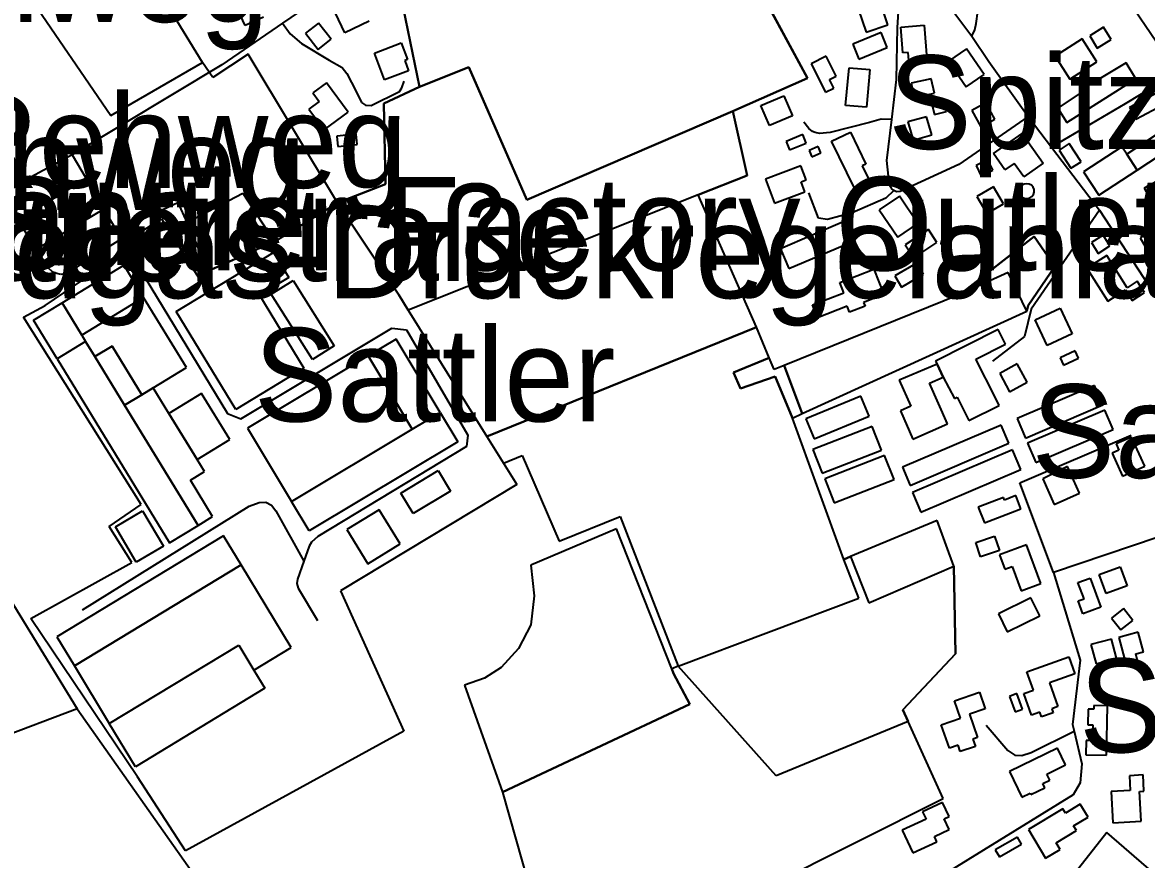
# Model space of a CAD drawing. Extents: x -3657 to 4700, y -7332 to 8131.
# Drawn here: x 2284 to 2805, y 1557 to 1945 of the extents above; entities that cross this region are included whole.
import ezdxf

# ---------------------------------------------------------------- set-up
doc = ezdxf.new("R2010")
doc.units = 0
for name, color, linetype in [('OSM_BUILDING_DETACHED', 9, 'CONTINUOUS'), ('OSM_BUILDING_GARAGE', 9, 'CONTINUOUS'), ('OSM_BUILDING_GREENHOUSE', 9, 'CONTINUOUS'), ('OSM_BUILDING_SHED', 9, 'CONTINUOUS'), ('OSM_BUILDING_YES', 9, 'CONTINUOUS'), ('OSM_HIGHWAY_RESIDENTIAL', 8, 'CONTINUOUS'), ('OSM_HIGHWAY_SERVICE', 8, 'CONTINUOUS'), ('OSM_HIGHWAY_TRACK', 8, 'CONTINUOUS'), ('OSM_HIGHWAY_UNCLASSIFIED', 8, 'CONTINUOUS'), ('OSM_LABELS', 8, 'CONTINUOUS'), ('OSM_LANDUSE_FARMLAND', 3, 'CONTINUOUS'), ('OSM_LANDUSE_GRASS', 3, 'CONTINUOUS'), ('OSM_LANDUSE_INDUSTRIAL', 3, 'CONTINUOUS'), ('OSM_LANDUSE_MEADOW', 3, 'CONTINUOUS'), ('OSM_LANDUSE_RESIDENTIAL', 3, 'CONTINUOUS'), ('OSM_LEISURE_GOLF_COURSE', 3, 'CONTINUOUS'), ('OSM_LEISURE_SWIMMING_POOL', 3, 'CONTINUOUS')]:
    doc.layers.add(name, color=color, linetype=linetype)

msp = doc.modelspace()

# ---------------------------------------------------------------- linework, layer by layer
at = {"layer": 'OSM_BUILDING_DETACHED'}
for p, q in [((2386.847664, 1943.803405), (2381.561294, 1955.389917)), ((2395.42569, 1947.717467), (2386.847664, 1943.803405)), ((2626.289109, 1906.686539), (2636.968031, 1911.156575)), ((2636.968031, 1911.156575), (2640.896782, 1901.782842)), ((2630.21786, 1897.312806), (2626.289109, 1906.686539)), ((2640.896782, 1901.782842), (2630.21786, 1897.312806))]:
    msp.add_line(p, q, dxfattribs=at)
at = {"layer": 'OSM_BUILDING_GARAGE'}
for p, q in [((2645.690161, 1893.131877), (2637.908504, 1889.99618)), ((2637.908504, 1889.99618), (2639.523994, 1886.015402)), ((2639.523994, 1886.015402), (2647.298067, 1889.151099)), ((2647.298067, 1889.151099), (2645.690161, 1893.131877))]:
    msp.add_line(p, q, dxfattribs=at)
at = {"layer": 'OSM_BUILDING_GREENHOUSE'}
for p, q in [((2781.133472, 1776.677431), (2745.130034, 1761.288053)), ((2784.993963, 1767.637283), (2781.133472, 1776.677431)), ((2672.652922, 1771.740376), (2647.100871, 1761.243575)), ((2676.490659, 1762.400002), (2672.652922, 1771.740376)), ((2748.99811, 1752.247905), (2784.993963, 1767.637283)), ((2785.866176, 1765.179875), (2750.022012, 1749.857214)), ((2789.673576, 1756.2954), (2785.866176, 1765.179875)), ((2647.100871, 1761.243575), (2650.938609, 1751.903201)), ((2650.938609, 1751.903201), (2676.490659, 1762.400002)), ((2737.7276, 1758.319148), (2691.955376, 1738.748841)), ((2741.337804, 1749.890573), (2737.7276, 1758.319148)), ((2745.130034, 1761.288053), (2748.99811, 1752.247905)), ((2677.8862, 1757.685337), (2650.415281, 1746.932788)), ((2682.186589, 1746.710398), (2677.8862, 1757.685337)), ((2753.821827, 1740.97274), (2789.673576, 1756.2954)), ((2695.565579, 1730.309146), (2741.337804, 1749.890573)), ((2750.022012, 1749.857214), (2753.821827, 1740.97274)), ((2650.415281, 1746.932788), (2654.71567, 1735.957848)), ((2654.71567, 1735.957848), (2682.186589, 1746.710398)), ((2683.665559, 1744.24187), (2655.929184, 1733.389246)), ((2688.064547, 1733.011183), (2683.665559, 1744.24187)), ((2743.006385, 1746.810473), (2696.559144, 1726.93994)), ((2746.904798, 1737.692489), (2743.006385, 1746.810473)), ((2691.955376, 1738.748841), (2695.565579, 1730.309146)), ((2700.457557, 1717.833075), (2746.904798, 1737.692489)), ((2655.929184, 1733.389246), (2660.328172, 1722.158558)), ((2660.328172, 1722.158558), (2688.064547, 1733.011183)), ((2696.559144, 1726.93994), (2700.457557, 1717.833075))]:
    msp.add_line(p, q, dxfattribs=at)
at = {"layer": 'OSM_BUILDING_SHED'}
for p, q in [((2652.811971, 1887.527653), (2648.587426, 1885.715176)), ((2648.587426, 1885.715176), (2649.846446, 1882.790749)), ((2649.846446, 1882.790749), (2654.070991, 1884.614346)), ((2654.070991, 1884.614346), (2652.811971, 1887.527653))]:
    msp.add_line(p, q, dxfattribs=at)
at = {"layer": 'OSM_BUILDING_YES'}
for p, q in [((2669.64189, 1956.668658), (2675.042027, 1940.712186)), ((2685.220374, 1944.14811), (2679.812653, 1960.115701)), ((2799.624389, 1951.220107), (2814.861572, 1928.914405)), ((2433.23423, 1940.445318), (2428.827658, 1949.574422)), ((2444.497155, 1945.804914), (2433.23423, 1940.445318)), ((2420.970156, 1944.893116), (2414.917755, 1940.156212)), ((2426.855698, 1937.387458), (2420.970156, 1944.893116)), ((2675.042027, 1940.712186), (2685.220374, 1944.14811)), ((2691.166592, 1942.958324), (2702.004787, 1943.870122)), ((2692.167741, 1931.027108), (2691.166592, 1942.958324)), ((2702.004787, 1943.870122), (2703.309314, 1928.247235)), ((2785.244251, 1942.924965), (2778.858134, 1938.966426)), ((2788.755856, 1937.254024), (2785.244251, 1942.924965)), ((2414.917755, 1940.156212), (2420.803297, 1932.639435)), ((2420.803297, 1932.639435), (2426.855698, 1937.387458)), ((2446.863507, 1930.99375), (2459.248932, 1935.686176)), ((2459.248932, 1935.686176), (2462.176534, 1927.947009)), ((2682.0349, 1940.467557), (2668.845522, 1935.14132)), ((2684.841151, 1933.517875), (2682.0349, 1940.467557)), ((2775.369282, 1937.520892), (2762.877674, 1929.492618)), ((2782.180128, 1926.924015), (2775.369282, 1937.520892)), ((2778.858134, 1938.966426), (2782.377324, 1933.306604)), ((2782.377324, 1933.306604), (2788.755856, 1937.254024)), ((2451.573457, 1918.584396), (2446.863507, 1930.99375)), ((2668.845522, 1935.14132), (2671.651773, 1928.191638)), ((2671.651773, 1928.191638), (2684.841151, 1933.517875)), ((2694.587184, 1931.238379), (2692.167741, 1931.027108)), ((2694.898147, 1927.535587), (2694.587184, 1931.238379)), ((2721.709218, 1932.9619), (2713.343557, 1927.26872)), ((2729.854929, 1920.986206), (2721.709218, 1932.9619)), ((2462.176534, 1927.947009), (2460.932682, 1927.468871)), ((2460.932682, 1927.468871), (2462.707446, 1922.798684)), ((2656.498019, 1929.503738), (2649.520314, 1925.978859)), ((2649.520314, 1925.978859), (2656.202225, 1912.757782)), ((2661.170047, 1920.274559), (2656.498019, 1929.503738)), ((2703.309314, 1928.247235), (2694.898147, 1927.535587)), ((2713.343557, 1927.26872), (2721.489268, 1915.304146)), ((2762.877674, 1929.492618), (2769.696105, 1918.895742)), ((2769.696105, 1918.895742), (2782.180128, 1926.924015)), ((2795.710807, 1926.445877), (2774.861123, 1913.836373)), ((2800.291822, 1919.018056), (2795.710807, 1926.445877)), ((2462.707446, 1922.798684), (2451.573457, 1918.584396)), ((2658.090756, 1918.71783), (2661.170047, 1920.274559)), ((2665.584204, 1906.686539), (2667.222447, 1924.177501)), ((2667.222447, 1924.177501), (2676.885051, 1923.276822)), ((2676.885051, 1923.276822), (2675.246807, 1905.78586)), ((2721.489268, 1915.304146), (2729.854929, 1920.986206)), ((2424.595528, 1917.116623), (2418.345932, 1912.468675)), ((2434.675277, 1903.573081), (2424.595528, 1917.116623)), ((2656.202225, 1912.757782), (2660.108222, 1914.725932)), ((2660.108222, 1914.725932), (2658.090756, 1918.71783)), ((2705.334366, 1919.084773), (2695.937218, 1917.061025)), ((2695.937218, 1917.061025), (2697.38585, 1910.38933)), ((2706.775413, 1912.424197), (2705.334366, 1919.084773)), ((2768.247473, 1898.791699), (2800.291822, 1919.018056)), ((2418.345932, 1912.468675), (2421.311456, 1908.476777)), ((2697.38585, 1910.38933), (2706.775413, 1912.424197)), ((2775.369282, 1912.924574), (2764.083603, 1905.396678)), ((2774.861123, 1913.836373), (2775.369282, 1912.924574)), ((2810.189544, 1912.557631), (2797.333882, 1905.708023)), ((2421.311456, 1908.476777), (2416.480154, 1904.8963)), ((2416.480154, 1904.8963), (2423.586795, 1895.333537)), ((2675.246807, 1905.78586), (2665.584204, 1906.686539)), ((2711.12131, 1909.199544), (2705.463301, 1907.820727)), ((2705.463301, 1907.820727), (2706.775413, 1902.405534)), ((2712.441006, 1903.784351), (2711.12131, 1909.199544)), ((2730.658882, 1907.931922), (2724.098323, 1904.373684)), ((2724.098323, 1904.373684), (2728.269777, 1896.701234)), ((2734.822751, 1900.259472), (2730.658882, 1907.931922)), ((2764.083603, 1905.396678), (2768.247473, 1898.791699)), ((2797.333882, 1905.708023), (2800.223562, 1900.29283)), ((2800.223562, 1900.29283), (2813.079224, 1907.142438)), ((2423.586795, 1895.333537), (2434.675277, 1903.573081)), ((2703.142456, 1901.449258), (2694.511339, 1899.025208)), ((2694.511339, 1899.025208), (2696.877691, 1890.618872)), ((2705.508808, 1893.054041), (2703.142456, 1901.449258)), ((2706.775413, 1902.405534), (2712.441006, 1903.784351)), ((2728.269777, 1896.701234), (2734.822751, 1900.259472)), ((2659.076736, 1890.018419), (2667.806451, 1894.266065)), ((2667.806451, 1894.266065), (2675.026858, 1879.443782)), ((2734.20841, 1884.280761), (2747.526724, 1893.654493)), ((2747.526724, 1893.654493), (2757.29551, 1879.799605)), ((2817.455458, 1898.057812), (2796.074861, 1884.025013)), ((2669.694982, 1868.224214), (2659.076736, 1890.018419)), ((2696.877691, 1890.618872), (2705.508808, 1893.054041)), ((2769.385142, 1888.928709), (2764.713114, 1885.893087)), ((2774.83837, 1880.533492), (2769.385142, 1888.928709)), ((2800.853072, 1876.675028), (2822.28676, 1890.696708)), ((2739.532702, 1876.730625), (2734.20841, 1884.280761)), ((2764.713114, 1885.893087), (2770.166341, 1877.49787)), ((2793.814692, 1887.494294), (2775.968454, 1875.896664)), ((2796.074861, 1884.025013), (2793.814692, 1887.494294)), ((2800.853072, 1876.675028), (2796.074861, 1884.025013)), ((2796.074861, 1884.025013), (2800.853072, 1876.675028)), ((2835.058993, 1885.192559), (2804.121975, 1868.224214)), ((2644.855871, 1878.576461), (2628.443096, 1872.382904)), ((2647.313236, 1872.060439), (2644.855871, 1878.576461)), ((2675.026858, 1879.443782), (2673.252094, 1878.576461)), ((2673.252094, 1878.576461), (2676.649933, 1871.615659)), ((2731.569017, 1881.356334), (2726.11579, 1878.709895)), ((2726.11579, 1878.709895), (2728.451804, 1873.895155)), ((2733.905032, 1876.541594), (2731.569017, 1881.356334)), ((2743.833091, 1879.755128), (2739.532702, 1876.730625)), ((2748.28517, 1873.450375), (2743.833091, 1879.755128)), ((2757.29551, 1879.799605), (2748.28517, 1873.450375)), ((2770.166341, 1877.49787), (2774.83837, 1880.533492)), ((2728.451804, 1873.895155), (2733.905032, 1876.541594)), ((2775.968454, 1875.896664), (2783.006834, 1865.066278)), ((2783.006834, 1865.066278), (2800.853072, 1876.675028)), ((2628.443096, 1872.382904), (2632.629719, 1861.28565)), ((2644.954469, 1871.170879), (2647.313236, 1872.060439)), ((2646.683726, 1866.578529), (2644.954469, 1871.170879)), ((2676.649933, 1871.615659), (2669.694982, 1868.224214)), ((2734.27667, 1868.880264), (2726.532935, 1864.454706)), ((2738.834931, 1860.918707), (2734.27667, 1868.880264)), ((2804.121975, 1868.224214), (2808.809172, 1859.695563)), ((2632.629719, 1861.28565), (2646.683726, 1866.578529)), ((2690.575004, 1864.488064), (2681.215778, 1858.127714)), ((2699.115107, 1851.923037), (2690.575004, 1864.488064)), ((2726.532935, 1864.454706), (2731.098781, 1856.493149)), ((2681.215778, 1858.127714), (2689.755882, 1845.562688)), ((2731.098781, 1856.493149), (2738.834931, 1860.918707)), ((2336.502009, 1846.785832), (2348.121404, 1854.091338)), ((2348.121404, 1854.091338), (2366.399956, 1825.047224)), ((2664.158325, 1852.445654), (2635.329787, 1840.169734)), ((2668.102245, 1843.183116), (2664.158325, 1852.445654)), ((2689.755882, 1845.562688), (2699.115107, 1851.923037)), ((2354.772977, 1817.741717), (2336.502009, 1846.785832)), ((2703.984331, 1849.065328), (2693.229565, 1842.015569)), ((2707.966174, 1843.005204), (2703.984331, 1849.065328)), ((2810.530845, 1849.954887), (2802.241028, 1845.195744)), ((2639.273707, 1830.918316), (2668.102245, 1843.183116)), ((2693.229565, 1842.015569), (2697.211407, 1835.955446)), ((2697.211407, 1835.955446), (2707.966174, 1843.005204)), ((2785.031886, 1846.463366), (2779.624165, 1842.971846)), ((2779.624165, 1842.971846), (2782.839976, 1838.001433)), ((2782.839976, 1838.001433), (2788.247697, 1841.504073)), ((2788.247697, 1841.504073), (2785.031886, 1846.463366)), ((2802.241028, 1845.195744), (2809.013952, 1833.420202)), ((2354.909497, 1810.992185), (2400.090133, 1838.390615)), ((2400.090133, 1838.390615), (2407.120929, 1826.804103)), ((2635.329787, 1840.169734), (2639.273707, 1830.918316)), ((2786.738389, 1837.000678), (2777.447424, 1831.118467)), ((2796.203797, 1822.0672), (2786.738389, 1837.000678)), ((2301.92445, 1814.984083), (2330.65439, 1832.508403)), ((2330.65439, 1832.508403), (2339.770912, 1817.574925)), ((2777.447424, 1831.118467), (2787.185873, 1815.762447)), ((2407.120929, 1826.804103), (2393.559912, 1818.586798)), ((2662.899304, 1824.524607), (2678.629477, 1830.695926)), ((2678.629477, 1830.695926), (2683.248414, 1818.942622)), ((2366.399956, 1825.047224), (2354.772977, 1817.741717)), ((2399.020724, 1819.120534), (2409.138396, 1825.458645)), ((2409.138396, 1825.458645), (2428.198147, 1795.069071)), ((2664.780251, 1819.732106), (2662.899304, 1824.524607)), ((2787.185873, 1815.762447), (2795.490858, 1821.021967)), ((2795.490858, 1821.021967), (2798.577734, 1816.14051)), ((2800.936501, 1825.069463), (2796.203797, 1822.0672)), ((2804.296417, 1819.765465), (2800.936501, 1825.069463)), ((2339.770912, 1817.574925), (2311.048557, 1800.039485)), ((2339.770912, 1817.574925), (2311.048557, 1800.039485)), ((2359.664954, 1784.994811), (2339.770912, 1817.574925)), ((2393.559912, 1818.586798), (2414.128971, 1784.683465)), ((2418.080476, 1788.730961), (2399.020724, 1819.120534)), ((2650.271176, 1814.038926), (2664.780251, 1819.732106)), ((2683.248414, 1818.942622), (2673.881604, 1815.26207)), ((2798.577734, 1816.14051), (2804.296417, 1819.765465)), ((2288.704734, 1806.911331), (2301.92445, 1814.984083)), ((2311.048557, 1800.039485), (2301.92445, 1814.984083)), ((2301.92445, 1814.984083), (2311.048557, 1800.039485)), ((2382.509352, 1765.50234), (2354.909497, 1810.992185)), ((2652.592021, 1808.134475), (2650.271176, 1814.038926)), ((2666.236467, 1813.494071), (2652.592021, 1808.134475)), ((2667.343799, 1810.680839), (2666.236467, 1813.494071)), ((2674.57179, 1813.51631), (2667.343799, 1810.680839)), ((2673.881604, 1815.26207), (2674.57179, 1813.51631)), ((2753.526033, 1807.089243), (2765.206104, 1812.504436)), ((2765.206104, 1812.504436), (2770.712423, 1800.639937)), ((2299.633943, 1789.020067), (2288.704734, 1806.911331)), ((2759.039936, 1795.224744), (2753.526033, 1807.089243)), ((2311.048557, 1800.039485), (2312.853659, 1797.092819)), ((2311.048557, 1800.039485), (2312.853659, 1797.092819)), ((2736.362397, 1802.652565), (2707.31391, 1787.963716)), ((2739.782989, 1795.891914), (2736.362397, 1802.652565)), ((2770.712423, 1800.639937), (2759.039936, 1795.224744)), ((2312.853659, 1797.092819), (2299.633943, 1789.020067)), ((2312.853659, 1797.092819), (2299.633943, 1789.020067)), ((2317.146464, 1790.05418), (2312.853659, 1797.092819)), ((2312.853659, 1797.092819), (2317.146464, 1790.05418)), ((2325.132902, 1794.935637), (2317.146464, 1790.05418)), ((2317.146464, 1790.05418), (2325.132902, 1794.935637)), ((2338.929037, 1772.340828), (2325.132902, 1794.935637)), ((2325.132902, 1794.935637), (2338.929037, 1772.340828)), ((2428.198147, 1795.069071), (2418.080476, 1788.730961)), ((2456.95084, 1798.204768), (2443.943489, 1790.410004)), ((2477.390964, 1764.112404), (2456.95084, 1798.204768)), ((2725.979269, 1788.908872), (2739.782989, 1795.891914)), ((2317.146464, 1790.05418), (2330.942599, 1767.459371)), ((2330.942599, 1767.459371), (2317.146464, 1790.05418)), ((2443.943489, 1790.410004), (2388.000502, 1756.884734)), ((2443.943489, 1790.410004), (2464.383612, 1756.317639)), ((2464.383612, 1756.317639), (2443.943489, 1790.410004)), ((2299.633943, 1789.020067), (2351.815037, 1703.566766)), ((2344.222991, 1775.565481), (2359.664954, 1784.994811)), ((2414.128971, 1784.683465), (2382.509352, 1765.50234)), ((2708.004096, 1786.55154), (2690.461237, 1779.168197)), ((2707.31391, 1787.963716), (2708.004096, 1786.55154)), ((2710.90136, 1780.458058), (2708.004096, 1786.55154)), ((2708.004096, 1786.55154), (2710.90136, 1780.458058)), ((2735.103376, 1770.873055), (2725.979269, 1788.908872)), ((2745.236217, 1786.718332), (2737.067752, 1782.281655)), ((2749.855154, 1778.21192), (2745.236217, 1786.718332)), ((2690.461237, 1779.168197), (2695.808282, 1766.992352)), ((2704.553166, 1777.678185), (2710.90136, 1780.458058)), ((2710.90136, 1780.458058), (2716.066378, 1770.672904)), ((2737.067752, 1782.281655), (2741.686689, 1773.775243)), ((2338.929037, 1772.340828), (2344.222991, 1775.565481)), ((2344.222991, 1775.565481), (2338.929037, 1772.340828)), ((2351.466152, 1763.700983), (2344.222991, 1775.565481)), ((2712.835398, 1758.808406), (2704.553166, 1777.678185)), ((2741.686689, 1773.775243), (2749.855154, 1778.21192)), ((2330.942599, 1767.459371), (2338.929037, 1772.340828)), ((2338.929037, 1772.340828), (2330.942599, 1767.459371)), ((2366.680581, 1772.996878), (2351.466152, 1763.700983)), ((2379.78653, 1751.536258), (2366.680581, 1772.996878)), ((2716.066378, 1770.672904), (2717.264723, 1771.273357)), ((2717.264723, 1771.273357), (2722.793796, 1760.342896)), ((2736.832634, 1767.448252), (2735.103376, 1770.873055)), ((2365.034753, 1711.628398), (2330.942599, 1767.459371)), ((2330.942599, 1767.459371), (2365.034753, 1711.628398)), ((2351.466152, 1763.700983), (2364.564516, 1742.251481)), ((2364.564516, 1742.251481), (2351.466152, 1763.700983)), ((2464.383612, 1756.317639), (2477.390964, 1764.112404)), ((2464.383612, 1756.317639), (2477.390964, 1764.112404)), ((2477.390964, 1764.112404), (2485.567013, 1750.468786)), ((2695.808282, 1766.992352), (2691.007318, 1764.890768)), ((2691.007318, 1764.890768), (2696.771509, 1751.758647)), ((2722.793796, 1760.342896), (2736.832634, 1767.448252)), ((2696.771509, 1751.758647), (2712.835398, 1758.808406)), ((2388.000502, 1756.884734), (2408.440625, 1722.792369)), ((2408.440625, 1722.792369), (2464.383612, 1756.317639)), ((2408.440625, 1722.792369), (2464.383612, 1756.317639)), ((2364.564516, 1742.251481), (2379.78653, 1751.536258)), ((2485.567013, 1750.468786), (2416.616675, 1709.159871)), ((2798.319862, 1752.748282), (2791.107039, 1749.51251)), ((2791.107039, 1749.51251), (2792.411566, 1746.599203)), ((2804.379847, 1739.20474), (2798.319862, 1752.748282)), ((2792.411566, 1746.599203), (2789.294353, 1745.209266)), ((2789.294353, 1745.209266), (2794.04981, 1734.590151)), ((2367.969939, 1736.680615), (2364.564516, 1742.251481)), ((2459.195841, 1726.639714), (2476.541504, 1737.136515)), ((2476.541504, 1737.136515), (2482.260188, 1727.673826)), ((2768.596358, 1739.049067), (2757.098314, 1733.355887)), ((2774.087508, 1726.750908), (2768.596358, 1739.049067)), ((2794.04981, 1734.590151), (2804.379847, 1739.20474)), ((2361.477641, 1732.722076), (2367.969939, 1736.680615)), ((2371.822846, 1715.775969), (2361.477641, 1732.722076)), ((2757.098314, 1733.355887), (2762.331593, 1721.391313)), ((2482.260188, 1727.673826), (2464.914525, 1717.188145)), ((2762.331593, 1721.391313), (2774.087508, 1726.750908)), ((2416.616675, 1709.159871), (2408.440625, 1722.792369)), ((2464.914525, 1717.188145), (2459.195841, 1726.639714)), ((2738.774256, 1724.704922), (2727.154861, 1720.201527)), ((2739.236908, 1723.504017), (2738.774256, 1724.704922)), ((2744.515693, 1725.550003), (2739.236908, 1723.504017)), ((2746.866876, 1719.456521), (2744.515693, 1725.550003)), ((2326.695301, 1711.061304), (2339.338598, 1718.466886)), ((2339.338598, 1718.466886), (2348.94811, 1702.076754)), ((2449.131261, 1718.933905), (2434.13678, 1709.738085)), ((2458.839371, 1703.144226), (2449.131261, 1718.933905)), ((2727.154861, 1720.201527), (2729.976281, 1712.91826)), ((2729.976281, 1712.91826), (2742.050743, 1717.599566)), ((2742.050743, 1717.599566), (2746.866876, 1719.456521)), ((2336.304813, 1694.671172), (2326.695301, 1711.061304)), ((2351.815037, 1703.566766), (2365.034753, 1711.628398)), ((2365.034753, 1711.628398), (2371.822846, 1715.775969)), ((2376.851344, 1706.802539), (2299.489838, 1659.922758)), ((2385.012224, 1693.336833), (2376.851344, 1706.802539)), ((2434.13678, 1709.738085), (2443.844891, 1693.937286)), ((2725.9641, 1703.722439), (2734.708984, 1706.702463)), ((2734.708984, 1706.702463), (2736.976738, 1700.053007)), ((2348.94811, 1702.076754), (2336.304813, 1694.671172)), ((2443.844891, 1693.937286), (2458.839371, 1703.144226)), ((2728.22427, 1697.072983), (2725.9641, 1703.722439)), ((2749.544191, 1702.699446), (2736.976738, 1698.018139)), ((2756.24127, 1684.741465), (2749.544191, 1702.699446)), ((2736.976738, 1700.053007), (2728.22427, 1697.072983)), ((2736.976738, 1698.018139), (2739.449273, 1691.368683)), ((2307.643134, 1646.468171), (2385.012224, 1693.336833)), ((2385.012224, 1693.336833), (2307.643134, 1646.468171)), ((2408.243429, 1655.007942), (2385.012224, 1693.336833)), ((2739.449273, 1691.368683), (2742.892618, 1692.647424)), ((2742.892618, 1692.647424), (2747.101994, 1681.3389)), ((2783.241953, 1688.944633), (2793.025908, 1692.480632)), ((2793.025908, 1692.480632), (2796.249304, 1683.607277)), ((2773.404906, 1685.230723), (2778.994654, 1687.298948)), ((2776.211157, 1677.669468), (2773.404906, 1685.230723)), ((2778.994654, 1687.298948), (2784.030737, 1673.755406)), ((2786.457764, 1680.060159), (2783.241953, 1688.944633)), ((2747.101994, 1681.3389), (2756.24127, 1684.741465)), ((2796.249304, 1683.607277), (2786.457764, 1680.060159)), ((2751.576826, 1678.047531), (2736.453411, 1670.719785)), ((2755.634513, 1669.685672), (2751.576826, 1678.047531)), ((2773.42766, 1676.635355), (2776.211157, 1677.669468)), ((2775.657491, 1670.653068), (2773.42766, 1676.635355)), ((2736.453411, 1670.719785), (2740.511097, 1662.346807)), ((2740.511097, 1662.346807), (2755.634513, 1669.685672)), ((2784.030737, 1673.755406), (2775.657491, 1670.653068)), ((2794.565554, 1673.065998), (2788.960637, 1668.607081)), ((2798.881112, 1667.639685), (2794.565554, 1673.065998)), ((2788.960637, 1668.607081), (2793.276195, 1663.180769)), ((2793.276195, 1663.180769), (2798.881112, 1667.639685)), ((2299.489838, 1659.922758), (2307.643134, 1646.468171)), ((2788.899961, 1658.955362), (2779.389046, 1656.36452)), ((2791.326989, 1650.048648), (2788.899961, 1658.955362)), ((2801.330893, 1662.146656), (2792.312968, 1659.667009)), ((2792.312968, 1659.667009), (2795.688054, 1647.413328)), ((2803.826181, 1653.08427), (2801.330893, 1662.146656)), ((2323.843543, 1619.748031), (2383.912477, 1656.14213)), ((2323.843543, 1619.748031), (2383.912477, 1656.14213)), ((2383.912477, 1656.14213), (2390.950857, 1644.53338)), ((2383.912477, 1656.14213), (2390.950857, 1644.53338)), ((2390.950857, 1644.53338), (2408.243429, 1655.007942)), ((2779.389046, 1656.36452), (2781.816074, 1647.457806)), ((2749.69588, 1643.677179), (2769.157608, 1650.637981)), ((2769.157608, 1650.637981), (2771.933521, 1642.865456)), ((2781.816074, 1647.457806), (2791.326989, 1650.048648)), ((2795.688054, 1647.413328), (2801.057852, 1648.892221)), ((2800.178055, 1652.083515), (2803.826181, 1653.08427)), ((2801.057852, 1648.892221), (2800.178055, 1652.083515)), ((2307.643134, 1646.468171), (2323.843543, 1619.748031)), ((2390.950857, 1644.53338), (2396.0552, 1636.104804)), ((2752.691742, 1635.293081), (2749.69588, 1643.677179)), ((2771.933521, 1642.865456), (2760.124514, 1638.651168)), ((2760.124514, 1638.651168), (2764.068434, 1627.620631)), ((2396.0552, 1636.104804), (2335.986266, 1599.710705)), ((2716.127054, 1630.233712), (2727.769202, 1634.247849)), ((2727.769202, 1634.247849), (2730.40101, 1626.619877)), ((2748.247248, 1633.702994), (2752.691742, 1635.293081)), ((2751.827114, 1623.69545), (2748.247248, 1633.702994)), ((2718.880214, 1622.249916), (2716.127054, 1630.233712)), ((2764.068434, 1627.620631), (2761.231846, 1626.608758)), ((2780.754249, 1628.143247), (2780.716327, 1626.386368)), ((2787.094859, 1628.032053), (2780.754249, 1628.143247)), ((2786.662545, 1605.0703), (2787.094859, 1628.032053)), ((2730.40101, 1626.619877), (2723.051667, 1624.084633)), ((2723.051667, 1624.084633), (2726.783222, 1613.276486)), ((2755.733111, 1625.085387), (2751.827114, 1623.69545)), ((2756.537064, 1622.850369), (2755.733111, 1625.085387)), ((2761.891694, 1624.762922), (2756.537064, 1622.850369)), ((2761.231846, 1626.608758), (2761.891694, 1624.762922)), ((2778.076935, 1626.430846), (2777.940414, 1619.180936)), ((2780.716327, 1626.386368), (2778.076935, 1626.430846)), ((2335.986266, 1599.710705), (2323.843543, 1619.748031)), ((2709.976056, 1619.180936), (2718.880214, 1622.249916)), ((2713.745533, 1608.239356), (2709.976056, 1619.180936)), ((2777.940414, 1619.180936), (2780.321935, 1619.136458)), ((2780.321935, 1619.136458), (2780.185415, 1611.853191)), ((2726.783222, 1613.276486), (2724.606482, 1612.52036)), ((2724.606482, 1612.52036), (2725.774489, 1609.140035)), ((2777.189553, 1611.908788), (2777.060617, 1605.248212)), ((2780.185415, 1611.853191), (2777.189553, 1611.908788)), ((2717.795636, 1609.640412), (2713.745533, 1608.239356)), ((2718.796784, 1606.738224), (2717.795636, 1609.640412)), ((2725.774489, 1609.140035), (2718.796784, 1606.738224)), ((2763.825732, 1608.328312), (2741.557753, 1597.442328)), ((2767.6483, 1600.500189), (2763.825732, 1608.328312)), ((2777.060617, 1605.248212), (2786.662545, 1605.0703)), ((2741.557753, 1597.442328), (2747.337113, 1585.611188)), ((2758.941338, 1596.252543), (2767.6483, 1600.500189)), ((2757.037639, 1591.838104), (2760.306542, 1593.439311)), ((2757.993281, 1589.881073), (2757.037639, 1591.838104)), ((2760.306542, 1593.439311), (2758.941338, 1596.252543)), ((2803.583478, 1595.87448), (2797.311129, 1595.540895)), ((2797.311129, 1595.540895), (2797.682767, 1588.591212)), ((2803.985455, 1588.290986), (2803.583478, 1595.87448)), ((2747.337113, 1585.611188), (2751.17485, 1587.490382)), ((2751.17485, 1587.490382), (2751.546489, 1586.734257)), ((2751.546489, 1586.734257), (2757.993281, 1589.881073)), ((2797.682767, 1588.591212), (2788.877207, 1588.124193)), ((2788.877207, 1588.124193), (2789.643238, 1573.679972)), ((2802.00591, 1588.179791), (2803.985455, 1588.290986)), ((2802.734018, 1574.369381), (2802.00591, 1588.179791)), ((2710.582813, 1583.15378), (2701.276679, 1578.817178)), ((2713.65452, 1576.548802), (2710.582813, 1583.15378)), ((2774.459146, 1582.297579), (2767.610378, 1578.205606)), ((2778.099688, 1576.226336), (2774.459146, 1582.297579)), ((2701.276679, 1578.817178), (2702.877, 1575.370135)), ((2711.32609, 1575.470211), (2713.65452, 1576.548802)), ((2713.624182, 1570.533156), (2711.32609, 1575.470211)), ((2766.449955, 1580.140398), (2750.386066, 1570.522037)), ((2767.610378, 1578.205606), (2766.449955, 1580.140398)), ((2771.372271, 1572.20108), (2778.099688, 1576.226336)), ((2702.877, 1575.370135), (2691.849193, 1570.244049)), ((2691.849193, 1570.244049), (2696.779093, 1559.647173)), ((2706.75266, 1567.330742), (2713.624182, 1570.533156)), ((2750.386066, 1570.522037), (2758.326997, 1557.267601)), ((2772.676798, 1570.021659), (2771.372271, 1572.20108)), ((2789.643238, 1573.679972), (2802.734018, 1574.369381)), ((2707.920667, 1564.817737), (2706.75266, 1567.330742)), ((2745.387906, 1566.963799), (2735.042701, 1561.092707)), ((2747.253684, 1563.683549), (2745.387906, 1566.963799)), ((2763.234144, 1564.372957), (2772.676798, 1570.021659)), ((2696.779093, 1559.647173), (2707.920667, 1564.817737)), ((2735.042701, 1561.092707), (2736.908478, 1557.812456)), ((2736.908478, 1557.812456), (2747.253684, 1563.683549)), ((2758.326997, 1557.267601), (2765.077168, 1561.303977)), ((2765.077168, 1561.303977), (2763.234144, 1564.372957))]:
    msp.add_line(p, q, dxfattribs=at)
at = {"layer": 'OSM_HIGHWAY_RESIDENTIAL'}
for p, q in [((2689.687622, 1942.880487), (2692.03122, 1978.596298)), ((2712.592695, 1954.355804), (2724.219674, 1938.844112)), ((2726.100621, 1944.726323), (2726.866651, 1950.297189)), ((2689.194632, 1918.728949), (2689.687622, 1942.880487)), ((2724.219674, 1938.844112), (2725.546955, 1941.813016)), ((2725.546955, 1941.813016), (2726.100621, 1944.726323)), ((2724.219674, 1938.844112), (2732.008916, 1926.990732)), ((2732.008916, 1926.990732), (2750.302637, 1901.538214)), ((2686.987553, 1900.203875), (2689.194632, 1918.728949)), ((2684.7198, 1881.145064), (2686.987553, 1900.203875)), ((2750.302637, 1901.538214), (2718.167274, 1879.310348)), ((2750.302637, 1901.538214), (2761.140832, 1887.249666)), ((2761.140832, 1887.249666), (2783.348135, 1857.99428)), ((2685.91056, 1869.514075), (2684.7198, 1881.145064)), ((2718.167274, 1879.310348), (2690.817706, 1866.656365)), ((2686.835864, 1868.09078), (2685.91056, 1869.514075)), ((2687.874935, 1867.123384), (2686.835864, 1868.09078)), ((2689.255307, 1866.534051), (2687.874935, 1867.123384)), ((2690.817706, 1866.656365), (2689.255307, 1866.534051)), ((2783.348135, 1857.99428), (2806.518665, 1822.789967)), ((2746.495237, 1731.432215), (2798.031652, 1753.593364)), ((2762.058552, 1689.923149), (2746.495237, 1731.432215)), ((2810.606689, 1706.279922), (2762.058552, 1689.923149)), ((2762.058552, 1689.923149), (2774.34538, 1649.092372)), ((2774.34538, 1649.092372), (2770.909619, 1619.281012)), ((2770.909619, 1619.281012), (2771.645311, 1616.134195)), ((2771.645311, 1616.134195), (2775.187255, 1600.967207)), ((2775.187255, 1600.967207), (2774.474315, 1592.182808)), ((2774.474315, 1592.182808), (2771.137152, 1586.700898)), ((2771.137152, 1586.700898), (2617.764175, 1491.951701))]:
    msp.add_line(p, q, dxfattribs=at)
at = {"layer": 'OSM_HIGHWAY_SERVICE'}
for p, q in [((2404.200911, 1944.80416), (2407.841453, 1939.878224)), ((2407.841453, 1939.878224), (2412.976133, 1935.385949)), ((2412.976133, 1935.385949), (2425.816626, 1927.69126)), ((2425.816626, 1927.69126), (2431.853858, 1924.344293)), ((2431.853858, 1924.344293), (2434.159534, 1921.519942)), ((2434.159534, 1921.519942), (2438.399248, 1913.180322)), ((2458.558746, 1913.180322), (2459.590233, 1914.848246)), ((2459.590233, 1914.848246), (2460.743071, 1917.928346)), ((2438.399248, 1913.180322), (2440.841444, 1908.043117)), ((2445.460381, 1906.630941), (2458.558746, 1913.180322)), ((2440.841444, 1908.043117), (2442.767897, 1906.764375)), ((2442.767897, 1906.764375), (2445.460381, 1906.630941)), ((2648.564672, 1895.889511), (2646.251411, 1898.969611)), ((2682.080407, 1900.248352), (2676.687855, 1898.713862)), ((2686.987553, 1900.203875), (2682.080407, 1900.248352)), ((2650.202916, 1894.644128), (2648.564672, 1895.889511)), ((2651.386092, 1894.088154), (2650.202916, 1894.644128)), ((2653.373221, 1893.632254), (2651.386092, 1894.088154)), ((2658.45481, 1894.088154), (2653.373221, 1893.632254)), ((2676.687855, 1898.713862), (2658.45481, 1894.088154)), ((2306.619232, 1883.758145), (2313.066024, 1872.727608)), ((2281.355391, 1853.357452), (2313.066024, 1872.727608)), ((2313.066024, 1872.727608), (2321.340671, 1858.561374)), ((2653.009167, 1854.347087), (2648.534334, 1866.044793)), ((2684.158549, 1863.665222), (2668.671079, 1856.793375)), ((2687.874935, 1867.123384), (2684.158549, 1863.665222)), ((2321.340671, 1858.561374), (2289.994092, 1839.958463)), ((2321.340671, 1858.561374), (2329.493967, 1844.762084)), ((2783.348135, 1857.99428), (2751.622333, 1812.104134)), ((2289.994092, 1839.958463), (2281.355391, 1853.357452)), ((2657.18062, 1853.746634), (2653.009167, 1854.347087)), ((2668.671079, 1856.793375), (2657.18062, 1853.746634)), ((2329.493967, 1844.762084), (2303.919163, 1828.63882)), ((2329.493967, 1844.762084), (2378.679199, 1763.623146)), ((2295.553502, 1831.340856), (2289.994092, 1839.958463)), ((2297.654398, 1829.305989), (2295.553502, 1831.340856)), ((2299.436747, 1828.63882), (2297.654398, 1829.305989)), ((2301.393538, 1828.227398), (2299.436747, 1828.63882)), ((2303.919163, 1828.63882), (2301.393538, 1828.227398)), ((2751.622333, 1812.104134), (2748.634055, 1799.405674)), ((2384.890873, 1761.110141), (2454.91062, 1803.286376)), ((2454.91062, 1803.286376), (2461.759389, 1802.430176)), ((2461.759389, 1802.430176), (2490.239041, 1753.615603)), ((2748.634055, 1799.405674), (2733.700251, 1787.985955)), ((2378.679199, 1763.623146), (2384.890873, 1761.110141)), ((2490.239041, 1753.615603), (2489.601946, 1748.267127)), ((2489.601946, 1748.267127), (2420.644024, 1706.624627)), ((2388.72861, 1720.646307), (2393.415807, 1722.358709)), ((2393.415807, 1722.358709), (2396.510268, 1722.492143)), ((2396.510268, 1722.492143), (2399.104153, 1721.079967)), ((2311.397442, 1672.487784), (2388.72861, 1720.646307)), ((2399.104153, 1721.079967), (2401.18988, 1718.500245)), ((2401.18988, 1718.500245), (2414.14414, 1695.115952)), ((2420.644024, 1706.624627), (2417.648161, 1703.911471)), ((2416.684935, 1702.154591), (2414.14414, 1695.115952)), ((2417.648161, 1703.911471), (2416.684935, 1702.154591)), ((2414.14414, 1695.115952), (2411.133109, 1686.798571)), ((2411.133109, 1686.798571), (2410.882822, 1684.685868)), ((2410.882822, 1684.685868), (2411.557839, 1682.651001)), ((2411.557839, 1682.651001), (2420.431659, 1667.561849)), ((2309.008337, 1626.597638), (2195.628224, 1583.676396)), ((2730.75748, 1618.958547), (2740.928243, 1607.171884)), ((2751.713347, 1606.248966), (2771.645311, 1616.134195)), ((2740.928243, 1607.171884), (2744.045456, 1605.048061)), ((2744.045456, 1605.048061), (2747.344697, 1604.903508)), ((2747.344697, 1604.903508), (2751.713347, 1606.248966))]:
    msp.add_line(p, q, dxfattribs=at)
at = {"layer": 'OSM_HIGHWAY_TRACK'}
for p, q in [((2839.693099, 1934.151686), (2795.240571, 1907.409306)), ((2795.240571, 1907.409306), (2761.140832, 1887.249666))]:
    msp.add_line(p, q, dxfattribs=at)
at = {"layer": 'OSM_HIGHWAY_UNCLASSIFIED'}
for p, q in [((2436.032896, 1966.676202), (2404.200911, 1944.80416)), ((2404.200911, 1944.80416), (2376.017053, 1925.445123)), ((2376.017053, 1925.445123), (2306.619232, 1883.758145)), ((2306.619232, 1883.758145), (2275.917332, 1867.21234)), ((2263.213359, 1701.131597), (2309.008337, 1626.597638)), ((2309.008337, 1626.597638), (2389.047158, 1512.923065))]:
    msp.add_line(p, q, dxfattribs=at)
at = {"layer": 'OSM_LANDUSE_FARMLAND'}
for p, q in [((2617.369783, 1975.660752), (2647.874486, 1919.384999)), ((2467.857296, 1915.293026), (2458.642175, 1960.13794)), ((2467.857296, 1915.293026), (2490.633433, 1924.466608)), ((2490.633433, 1924.466608), (2467.857296, 1915.293026)), ((2490.633433, 1924.466608), (2517.603778, 1862.842379)), ((2517.603778, 1862.842379), (2490.633433, 1924.466608)), ((2451.216987, 1907.598337), (2467.857296, 1915.293026)), ((2647.874486, 1919.384999), (2613.228667, 1904.01786)), ((2452.104369, 1870.192364), (2451.216987, 1907.598337)), ((2517.603778, 1862.842379), (2613.228667, 1904.01786)), ((2613.228667, 1904.01786), (2517.603778, 1862.842379)), ((2613.228667, 1904.01786), (2619.940915, 1874.21762)), ((2619.940915, 1874.21762), (2597.119271, 1865.188592)), ((2429.684702, 1861.441323), (2452.104369, 1870.192364)), ((2597.119271, 1865.188592), (2462.631602, 1811.559279)), ((2597.119271, 1865.188592), (2462.631602, 1811.559279)), ((2624.16546, 1803.708917), (2597.119271, 1865.188592)), ((2458.202276, 1818.686874), (2429.684702, 1861.441323)), ((2741.057179, 1829.094719), (2718.569251, 1818.931503)), ((2749.657958, 1811.147858), (2741.057179, 1829.094719)), ((2462.631602, 1811.559279), (2458.202276, 1818.686874)), ((2718.569251, 1818.931503), (2637.021122, 1785.962207)), ((2462.631602, 1811.559279), (2499.105277, 1752.926194)), ((2645.470212, 1763.589788), (2749.657958, 1811.147858)), ((2499.105277, 1752.926194), (2624.16546, 1803.708917)), ((2624.16546, 1803.708917), (2499.105277, 1752.926194)), ((2630.104093, 1789.564923), (2624.16546, 1803.708917)), ((2613.585136, 1782.637479), (2630.104093, 1789.564923)), ((2637.021122, 1785.962207), (2645.470212, 1763.589788)), ((2616.854039, 1775.331972), (2613.585136, 1782.637479)), ((2632.826915, 1780.902838), (2616.854039, 1775.331972)), ((2640.843691, 1761.488204), (2632.826915, 1780.902838)), ((2664.727159, 1695.949914), (2640.843691, 1761.488204)), ((2499.105277, 1752.926194), (2506.803505, 1740.550199)), ((2506.803505, 1740.550199), (2515.427037, 1744.130675)), ((2515.427037, 1744.130675), (2532.613427, 1704.334011)), ((2532.613427, 1704.334011), (2560.87313, 1715.898284)), ((2560.87313, 1715.898284), (2587.805552, 1646.445932)), ((2708.125447, 1714.063567), (2667.806451, 1697.228655)), ((2715.747831, 1692.836456), (2708.125447, 1714.063567)), ((2559.272809, 1710.182864), (2519.5454, 1693.314594)), ((2584.915872, 1645.18943), (2559.272809, 1710.182864)), ((2671.674526, 1677.969694), (2664.727159, 1695.949914)), ((2667.806451, 1697.228655), (2676.346554, 1675.812513)), ((2519.5454, 1693.314594), (2521.100214, 1679.037165)), ((2676.346554, 1675.812513), (2715.747831, 1692.836456)), ((2521.100214, 1679.037165), (2519.5454, 1665.538101)), ((2587.805552, 1646.445932), (2671.674526, 1677.969694)), ((2519.5454, 1665.538101), (2513.834301, 1654.640999)), ((2513.834301, 1654.640999), (2505.779603, 1645.812121)), ((2505.779603, 1645.812121), (2497.990361, 1640.875067)), ((2585.750163, 1642.954412), (2584.915872, 1645.18943)), ((2497.990361, 1640.875067), (2488.646304, 1637.50586)), ((2593.281533, 1628.676983), (2585.750163, 1642.954412)), ((2488.646304, 1637.50586), (2506.30293, 1587.924043)), ((2506.30293, 1587.924043), (2593.281533, 1628.676983))]:
    msp.add_line(p, q, dxfattribs=at)
at = {"layer": 'OSM_LANDUSE_GRASS'}
for p, q in [((2359.839397, 1852.267742), (2385.831346, 1865.955837)), ((2385.831346, 1865.955837), (2399.483376, 1845.084549)), ((2369.873639, 1829.928681), (2359.839397, 1852.267742)), ((2400.461772, 1843.438864), (2369.873639, 1829.928681)), ((2399.483376, 1845.084549), (2400.461772, 1843.438864)), ((2718.569251, 1818.931503), (2753.01029, 1845.829555)), ((2753.01029, 1845.829555), (2762.733569, 1831.896831)), ((2762.733569, 1831.896831), (2750.310221, 1813.783178)), ((2741.057179, 1829.094719), (2718.569251, 1818.931503)), ((2749.657958, 1811.147858), (2741.057179, 1829.094719)), ((2750.310221, 1813.783178), (2749.657958, 1811.147858)), ((2630.104093, 1789.564923), (2613.585136, 1782.637479)), ((2632.402185, 1784.094132), (2630.104093, 1789.564923)), ((2637.021122, 1785.962207), (2632.402185, 1784.094132)), ((2645.470212, 1763.589788), (2637.021122, 1785.962207)), ((2613.585136, 1782.637479), (2616.854039, 1775.331972)), ((2616.854039, 1775.331972), (2632.826915, 1780.902838)), ((2632.826915, 1780.902838), (2640.843691, 1761.488204)), ((2640.843691, 1761.488204), (2645.470212, 1763.589788))]:
    msp.add_line(p, q, dxfattribs=at)
at = {"layer": 'OSM_LANDUSE_INDUSTRIAL'}
for p, q in [((2329.592565, 1849.45451), (2355.630021, 1861.652593)), ((2355.630021, 1861.652593), (2359.839397, 1852.267742)), ((2401.197465, 1843.76133), (2429.684702, 1861.441323)), ((2429.684702, 1861.441323), (2458.202276, 1818.686874)), ((2359.839397, 1852.267742), (2369.873639, 1829.928681)), ((2334.067397, 1840.91474), (2329.592565, 1849.45451)), ((2369.873639, 1829.928681), (2400.461772, 1843.438864)), ((2400.461772, 1843.438864), (2401.197465, 1843.76133)), ((2294.165546, 1813.772058), (2334.067397, 1840.91474)), ((2458.202276, 1818.686874), (2462.631602, 1811.559279)), ((2283.994783, 1808.334626), (2294.165546, 1813.772058)), ((2462.631602, 1811.559279), (2499.105277, 1752.926194)), ((2338.693919, 1721.44691), (2283.994783, 1808.334626)), ((2499.105277, 1752.926194), (2506.803505, 1740.550199)), ((2506.803505, 1740.550199), (2512.962087, 1730.65385)), ((2512.962087, 1730.65385), (2431.133334, 1681.316661)), ((2323.767699, 1711.183619), (2338.693919, 1721.44691)), ((2334.355607, 1694.526619), (2323.767699, 1711.183619)), ((2287.483635, 1668.484767), (2334.355607, 1694.526619)), ((2431.133334, 1681.316661), (2460.591382, 1616.267629)), ((2336.972246, 1595.051637), (2287.483635, 1668.484767)), ((2460.591382, 1616.267629), (2359.225056, 1560.659047)), ((2359.225056, 1560.659047), (2336.972246, 1595.051637))]:
    msp.add_line(p, q, dxfattribs=at)
at = {"layer": 'OSM_LANDUSE_MEADOW'}
for p, q in [((2664.727159, 1695.949914), (2667.806451, 1697.228655)), ((2671.674526, 1677.969694), (2664.727159, 1695.949914)), ((2667.806451, 1697.228655), (2676.346554, 1675.812513)), ((2676.346554, 1675.812513), (2715.747831, 1692.836456)), ((2715.747831, 1692.836456), (2716.491108, 1652.172471)), ((2587.805552, 1646.445932), (2671.674526, 1677.969694)), ((2716.491108, 1652.172471), (2692.076727, 1626.141739)), ((2587.805552, 1646.445932), (2584.915872, 1645.18943)), ((2584.915872, 1645.18943), (2585.750163, 1642.954412)), ((2633.31232, 1595.44082), (2587.805552, 1646.445932)), ((2633.31232, 1595.44082), (2587.805552, 1646.445932)), ((2585.750163, 1642.954412), (2593.281533, 1628.676983)), ((2593.281533, 1628.676983), (2506.30293, 1587.924043)), ((2692.076727, 1626.141739), (2694.594768, 1620.62647)), ((2694.594768, 1620.62647), (2633.31232, 1595.44082)), ((2694.594768, 1620.62647), (2633.31232, 1595.44082)), ((2710.916529, 1584.966257), (2694.594768, 1620.62647)), ((2506.30293, 1587.924043), (2520.015637, 1539.454174)), ((2593.554574, 1526.16638), (2710.916529, 1584.966257))]:
    msp.add_line(p, q, dxfattribs=at)
at = {"layer": 'OSM_LANDUSE_RESIDENTIAL'}
for p, q in [((2647.874486, 1919.384999), (2617.369783, 1975.660752)), ((2458.642175, 1960.13794), (2467.857296, 1915.293026)), ((2367.067389, 1926.534833), (2355.42524, 1945.727077)), ((2388.372141, 1930.426656), (2371.845599, 1919.662987)), ((2429.684702, 1861.441323), (2388.372141, 1930.426656)), ((2371.845599, 1919.662987), (2367.067389, 1926.534833)), ((2467.857296, 1915.293026), (2451.216987, 1907.598337)), ((2613.228667, 1904.01786), (2647.874486, 1919.384999)), ((2451.216987, 1907.598337), (2452.104369, 1870.192364)), ((2619.940915, 1874.21762), (2613.228667, 1904.01786)), ((2597.119271, 1865.188592), (2619.940915, 1874.21762)), ((2452.104369, 1870.192364), (2429.684702, 1861.441323)), ((2624.16546, 1803.708917), (2597.119271, 1865.188592)), ((2753.01029, 1845.829555), (2718.569251, 1818.931503)), ((2762.733569, 1831.896831), (2753.01029, 1845.829555)), ((2750.310221, 1813.783178), (2762.733569, 1831.896831)), ((2718.569251, 1818.931503), (2637.021122, 1785.962207)), ((2645.470212, 1763.589788), (2749.657958, 1811.147858)), ((2749.657958, 1811.147858), (2750.310221, 1813.783178)), ((2630.104093, 1789.564923), (2624.16546, 1803.708917)), ((2632.402185, 1784.094132), (2630.104093, 1789.564923)), ((2637.021122, 1785.962207), (2632.402185, 1784.094132)), ((2640.843691, 1761.488204), (2645.470212, 1763.589788)), ((2664.727159, 1695.949914), (2640.843691, 1761.488204)), ((2708.125447, 1714.063567), (2667.806451, 1697.228655)), ((2715.747831, 1692.836456), (2708.125447, 1714.063567)), ((2667.806451, 1697.228655), (2664.727159, 1695.949914)), ((2716.491108, 1652.172471), (2715.747831, 1692.836456)), ((2692.076727, 1626.141739), (2716.491108, 1652.172471)), ((2694.594768, 1620.62647), (2692.076727, 1626.141739)), ((2710.916529, 1584.966257), (2694.594768, 1620.62647)), ((2593.554574, 1526.16638), (2710.916529, 1584.966257)), ((2786.844572, 1569.1321), (2768.740463, 1546.12587)), ((2888.620459, 1481.310347), (2786.844572, 1569.1321))]:
    msp.add_line(p, q, dxfattribs=at)
at = {"layer": 'OSM_LEISURE_GOLF_COURSE'}
for p, q in [((2228.362759, 2042.97816), (2324.510976, 1902.016352)), ((2367.067389, 1926.534833), (2355.42524, 1945.727077)), ((2324.510976, 1902.016352), (2367.067389, 1926.534833))]:
    msp.add_line(p, q, dxfattribs=at)
at = {"layer": 'OSM_LEISURE_SWIMMING_POOL'}
for p, q in [((2438.422001, 1893.343148), (2429.419245, 1892.375752)), ((2429.419245, 1892.375752), (2429.927404, 1887.605489)), ((2429.927404, 1887.605489), (2438.937745, 1888.572885)), ((2438.937745, 1888.572885), (2438.422001, 1893.343148)), ((2746.646927, 1868.51332), (2746.275288, 1867.379132)), ((2747.390204, 1869.458477), (2746.646927, 1868.51332)), ((2748.406522, 1870.092288), (2747.390204, 1869.458477)), ((2749.574529, 1870.336917), (2748.406522, 1870.092288)), ((2750.697029, 1870.192364), (2749.574529, 1870.336917)), ((2751.766438, 1869.658628), (2750.697029, 1870.192364)), ((2752.58556, 1868.780188), (2751.766438, 1869.658628)), ((2753.055796, 1867.679358), (2752.58556, 1868.780188)), ((2753.124057, 1866.456214), (2753.055796, 1867.679358)), ((2746.275288, 1867.379132), (2746.404224, 1865.866881)), ((2746.404224, 1865.866881), (2746.950305, 1864.79941)), ((2746.950305, 1864.79941), (2747.837687, 1863.987687)), ((2747.837687, 1863.987687), (2748.945018, 1863.520668)), ((2748.945018, 1863.520668), (2750.135779, 1863.465071)), ((2750.135779, 1863.465071), (2751.030745, 1863.7097)), ((2751.030745, 1863.7097), (2752.039479, 1864.35463)), ((2752.039479, 1864.35463), (2752.767587, 1865.310907)), ((2752.767587, 1865.310907), (2753.124057, 1866.456214)), ((2698.720715, 1833.564755), (2688.466523, 1827.493512)), ((2701.784838, 1828.40531), (2698.720715, 1833.564755)), ((2688.466523, 1827.493512), (2691.530646, 1822.334067)), ((2691.530646, 1822.334067), (2701.784838, 1828.40531)), ((2772.092794, 1792.800695), (2765.069583, 1789.498206)), ((2765.069583, 1789.498206), (2766.669905, 1786.11788)), ((2766.669905, 1786.11788), (2773.685531, 1789.420369)), ((2773.685531, 1789.420369), (2772.092794, 1792.800695)), ((2745.061774, 1633.625157), (2741.565337, 1632.324177)), ((2747.731505, 1626.441965), (2745.061774, 1633.625157)), ((2741.565337, 1632.324177), (2744.227483, 1625.152104)), ((2744.227483, 1625.152104), (2747.731505, 1626.441965))]:
    msp.add_line(p, q, dxfattribs=at)

# ---------------------------------------------------------------- texts
at = {"layer": 'OSM_LABELS'}
for s, p in [('Rehweg', (2184.9105, 1945.401394)), ('Spitzweg', (2685.35266, 1886.463791)), ('Rehweg', (2249.194657, 1868.396171)), ('Rehweg', (2202.061798, 1858.055052)), ('Zentraler Speicherkanal', (1765.312281, 1832.654229)), ('Sattler Factory Outlet', (2267.225539, 1830.086207)), ('Sattlerstraße', (2212.230128, 1825.160896)), ('Erdgas-Druckregelanlage Thondorf 1', (2221.433595, 1817.181294)), ('Sattler', (2390.974875, 1759.955567)), ('Sackgasse', (2751.900848, 1733.756679)), ('Sackgasse', (2773.91743, 1606.404737))]:
    msp.add_text(s, height=43.418293, dxfattribs=at).set_placement(p)

doc.saveas('drawing.dxf')
